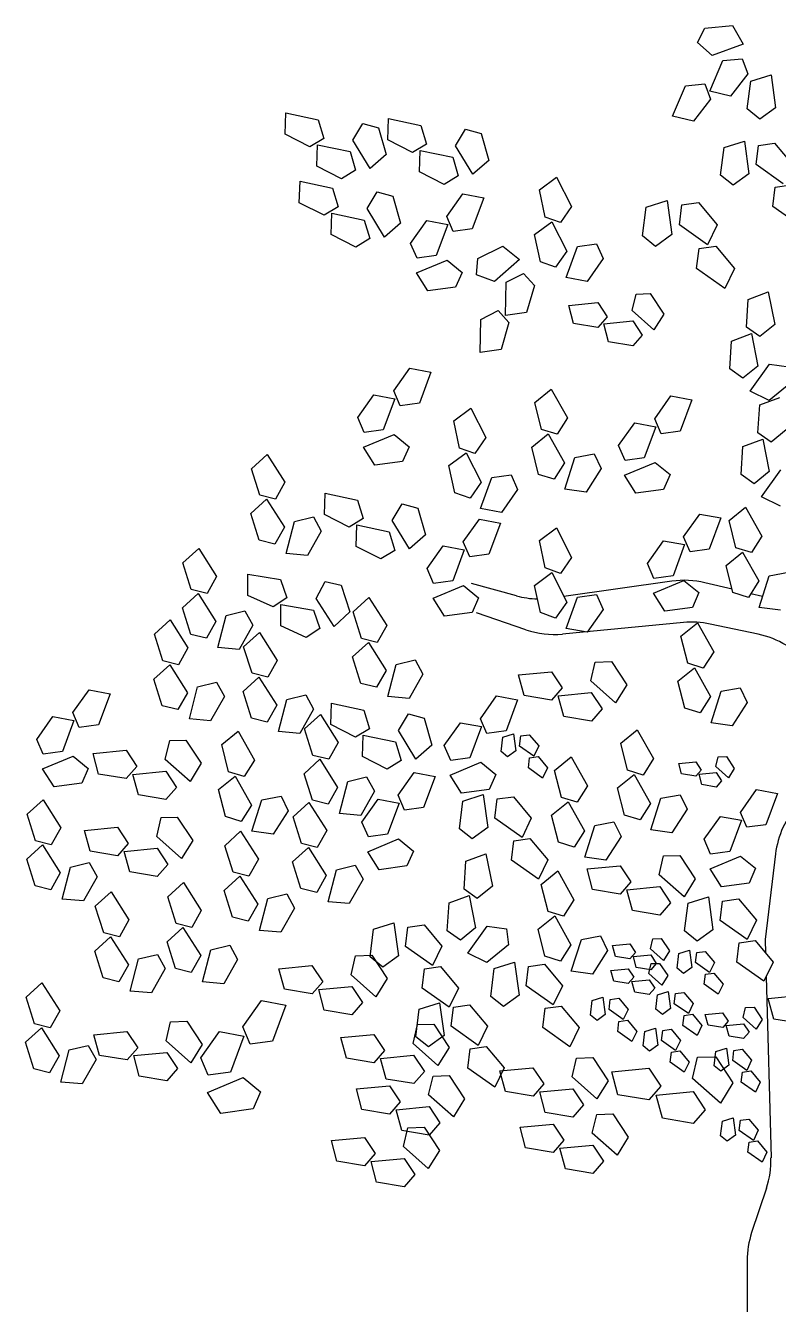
# Model space of a CAD drawing. Extents: x 131.23 to 135.31, y 388.61 to 393.37.
# Drawn here: x 131.229 to 132.965, y 390.283 to 393.229 of the extents above; entities that cross this region are included whole.
import ezdxf

# ---------------------------------------------------------------- set-up
doc = ezdxf.new("R2010")
doc.units = 0
doc.header["$LTSCALE"] = 0.01
doc.header["$MEASUREMENT"] = 0
doc.layers.get('0').update_dxf_attribs({"linetype": 'CONTINUOUS'})

msp = doc.modelspace()

# ---------------------------------------------------------------- linework, layer by layer
for p, q in [((132.7782, 393.1899), (132.7948, 393.2234)), ((132.7948, 393.2234), (132.8589, 393.2292)), ((132.8589, 393.2292), (132.8834, 393.1865)), ((132.8116, 393.1602), (132.7782, 393.1899)), ((132.8834, 393.1865), (132.8116, 393.1602)), ((132.8063, 393.0781), (132.8361, 393.1486)), ((132.8361, 393.1486), (132.8806, 393.1527)), ((132.8806, 393.1527), (132.8937, 393.1177)), ((132.8937, 393.1177), (132.8543, 393.0669)), ((132.7205, 393.0203), (132.7502, 393.0907)), ((132.7502, 393.0907), (132.7947, 393.0948)), ((132.7947, 393.0948), (132.8078, 393.0598)), ((132.8927, 393.037), (132.9008, 393.1008)), ((132.9008, 393.1008), (132.9477, 393.1157)), ((132.9477, 393.1157), (132.9581, 393.0399)), ((132.8078, 393.0598), (132.7684, 393.0091)), ((132.8543, 393.0669), (132.8063, 393.0781)), ((132.9219, 393.0137), (132.8927, 393.037)), ((132.9581, 393.0399), (132.9219, 393.0137)), ((131.827, 392.9789), (131.8289, 393.0281)), ((131.8289, 393.0281), (131.9037, 393.0122)), ((131.9037, 393.0122), (131.9162, 392.9693)), ((131.9836, 392.9651), (132.0064, 393.0035)), ((132.0064, 393.0035), (132.0424, 392.9936)), ((132.0637, 392.9657), (132.0656, 393.0149)), ((132.0656, 393.0149), (132.1404, 392.9991)), ((132.7684, 393.0091), (132.7205, 393.0203)), ((131.8843, 392.9498), (131.827, 392.9789)), ((132.0424, 392.9936), (132.0603, 392.9318)), ((132.1404, 392.9991), (132.1529, 392.9562)), ((132.2203, 392.952), (132.2431, 392.9904)), ((132.2431, 392.9904), (132.2792, 392.9804)), ((132.2792, 392.9804), (132.297, 392.9187)), ((131.9162, 392.9693), (131.8843, 392.9498)), ((131.9001, 392.9055), (131.902, 392.9547)), ((131.902, 392.9547), (131.9768, 392.9389)), ((132.023, 392.8996), (131.9836, 392.9651)), ((132.1211, 392.9366), (132.0637, 392.9657)), ((132.1529, 392.9562), (132.1211, 392.9366)), ((132.1368, 392.8924), (132.1387, 392.9416)), ((132.1387, 392.9416), (132.2135, 392.9258)), ((132.2598, 392.8865), (132.2203, 392.952)), ((132.8312, 392.8846), (132.8392, 392.9484)), ((132.8392, 392.9484), (132.8862, 392.9632)), ((132.8862, 392.9632), (132.8965, 392.8875)), ((132.9131, 392.9089), (132.9186, 392.9532)), ((132.9186, 392.9532), (132.9556, 392.9586)), ((132.9556, 392.9586), (132.9968, 392.9092)), ((131.9768, 392.9389), (131.9893, 392.896)), ((132.0603, 392.9318), (132.023, 392.8996)), ((132.2135, 392.9258), (132.226, 392.8828)), ((132.297, 392.9187), (132.2598, 392.8865)), ((131.9574, 392.8764), (131.9001, 392.9055)), ((131.9893, 392.896), (131.9574, 392.8764)), ((132.1942, 392.8633), (132.1368, 392.8924)), ((132.226, 392.8828), (132.1942, 392.8633)), ((132.8604, 392.8612), (132.8312, 392.8846)), ((132.8965, 392.8875), (132.8604, 392.8612)), ((132.9756, 392.8648), (132.9131, 392.9089)), ((131.8599, 392.8212), (131.8618, 392.8704)), ((131.8618, 392.8704), (131.9366, 392.8545)), ((131.9366, 392.8545), (131.9491, 392.8116)), ((132.4133, 392.8508), (132.4528, 392.8803)), ((132.4528, 392.8803), (132.4875, 392.8121)), ((132.9513, 392.8126), (132.9568, 392.857)), ((132.9568, 392.857), (132.9937, 392.8623)), ((132.0165, 392.8074), (132.0393, 392.8458)), ((132.0393, 392.8458), (132.0753, 392.8359)), ((132.0753, 392.8359), (132.0932, 392.7741)), ((132.1997, 392.7891), (132.2369, 392.8416)), ((132.2369, 392.8416), (132.2853, 392.8325)), ((132.2853, 392.8325), (132.2587, 392.7609)), ((132.4267, 392.7879), (132.4133, 392.8508)), ((132.6592, 392.811), (132.7081, 392.8264)), ((132.7081, 392.8264), (132.7189, 392.7475)), ((131.9172, 392.7921), (131.8599, 392.8212)), ((131.9491, 392.8116), (131.9172, 392.7921)), ((131.933, 392.7478), (131.9349, 392.797)), ((131.9349, 392.797), (132.0097, 392.7812)), ((132.0559, 392.7419), (132.0165, 392.8074)), ((132.4875, 392.8121), (132.4619, 392.7754)), ((132.6509, 392.7445), (132.6592, 392.811)), ((132.7362, 392.7698), (132.7419, 392.816)), ((132.7419, 392.816), (132.7804, 392.8216)), ((132.7804, 392.8216), (132.8232, 392.7701)), ((133.0137, 392.7685), (132.9513, 392.8126)), ((132.0097, 392.7812), (132.0222, 392.7383)), ((132.0932, 392.7741), (132.0559, 392.7419)), ((132.1165, 392.7275), (132.1537, 392.78)), ((132.1537, 392.78), (132.202, 392.7709)), ((132.202, 392.7709), (132.1755, 392.6993)), ((132.2144, 392.7548), (132.1997, 392.7891)), ((132.4022, 392.7479), (132.4417, 392.7773)), ((132.4619, 392.7754), (132.4267, 392.7879)), ((132.4417, 392.7773), (132.4763, 392.7092)), ((132.8012, 392.7239), (132.7362, 392.7698)), ((132.8232, 392.7701), (132.8012, 392.7239)), ((131.9903, 392.7187), (131.933, 392.7478)), ((132.0222, 392.7383), (131.9903, 392.7187)), ((132.2587, 392.7609), (132.2144, 392.7548)), ((132.4156, 392.685), (132.4022, 392.7479)), ((132.6812, 392.7202), (132.6509, 392.7445)), ((132.7189, 392.7475), (132.6812, 392.7202)), ((132.1312, 392.6931), (132.1165, 392.7275)), ((132.2713, 392.6922), (132.3288, 392.721)), ((132.3288, 392.721), (132.3673, 392.6903)), ((132.4763, 392.7092), (132.4508, 392.6725)), ((132.4749, 392.6485), (132.501, 392.7204)), ((132.501, 392.7204), (132.5452, 392.7267)), ((132.5452, 392.7267), (132.5601, 392.6925)), ((132.7759, 392.6696), (132.7816, 392.7158)), ((132.7816, 392.7158), (132.8201, 392.7213)), ((132.8201, 392.7213), (132.863, 392.6699)), ((132.1299, 392.6592), (132.2004, 392.6887)), ((132.1755, 392.6993), (132.1312, 392.6931)), ((132.2004, 392.6887), (132.2351, 392.6605)), ((132.2681, 392.655), (132.2713, 392.6922)), ((132.3673, 392.6903), (132.3101, 392.6395)), ((132.4508, 392.6725), (132.4156, 392.685)), ((132.5601, 392.6925), (132.5233, 392.6398)), ((132.1562, 392.6177), (132.1299, 392.6592)), ((132.2351, 392.6605), (132.22, 392.6263)), ((132.3101, 392.6395), (132.2681, 392.655)), ((132.3371, 392.6377), (132.377, 392.6578)), ((132.377, 392.6578), (132.402, 392.6301)), ((132.5233, 392.6398), (132.4749, 392.6485)), ((132.8409, 392.6236), (132.7759, 392.6696)), ((132.863, 392.6699), (132.8409, 392.6236)), ((132.22, 392.6263), (132.1562, 392.6177)), ((132.3352, 392.5612), (132.3371, 392.6377)), ((132.402, 392.6301), (132.3839, 392.5684)), ((132.4811, 392.5846), (132.548, 392.5909)), ((132.548, 392.5909), (132.5697, 392.5583)), ((132.6273, 392.5724), (132.6363, 392.6106)), ((132.6363, 392.6106), (132.6691, 392.6117)), ((132.6691, 392.6117), (132.7003, 392.5646)), ((132.8908, 392.5341), (132.8951, 392.5983)), ((132.8951, 392.5983), (132.9411, 392.6158)), ((132.9411, 392.6158), (132.9559, 392.5408)), ((132.2784, 392.5524), (132.3183, 392.5725)), ((132.3183, 392.5725), (132.3433, 392.5448)), ((132.3839, 392.5684), (132.3352, 392.5612)), ((132.4924, 392.5429), (132.4811, 392.5846)), ((132.5697, 392.5583), (132.5481, 392.5335)), ((132.6775, 392.5279), (132.6273, 392.5724)), ((132.7003, 392.5646), (132.6775, 392.5279)), ((132.2765, 392.476), (132.2784, 392.5524)), ((132.3433, 392.5448), (132.3252, 392.4831)), ((132.5481, 392.5335), (132.4924, 392.5429)), ((132.5616, 392.5423), (132.6285, 392.5486)), ((132.573, 392.5006), (132.5616, 392.5423)), ((132.6285, 392.5486), (132.6502, 392.516)), ((132.9213, 392.5125), (132.8908, 392.5341)), ((132.9559, 392.5408), (132.9213, 392.5125)), ((132.6286, 392.4912), (132.573, 392.5006)), ((132.6502, 392.516), (132.6286, 392.4912)), ((132.8521, 392.4381), (132.8563, 392.5023)), ((132.8563, 392.5023), (132.9023, 392.5198)), ((132.9023, 392.5198), (132.9171, 392.4448)), ((132.3252, 392.4831), (132.2765, 392.476)), ((132.0778, 392.3875), (132.1149, 392.44)), ((132.1149, 392.44), (132.1633, 392.4309)), ((132.9171, 392.4448), (132.8825, 392.4165)), ((132.8991, 392.3869), (132.9439, 392.4489)), ((132.9439, 392.4489), (132.9882, 392.4429)), ((132.1633, 392.4309), (132.1367, 392.3593)), ((132.8825, 392.4165), (132.8521, 392.4381)), ((132.0924, 392.3531), (132.0778, 392.3875)), ((132.4026, 392.3609), (132.4408, 392.3919)), ((132.4408, 392.3919), (132.4782, 392.3252)), ((132.9433, 392.3652), (132.8991, 392.3869)), ((132.9931, 392.4059), (132.9433, 392.3652)), ((131.9945, 392.3259), (132.0317, 392.3784)), ((132.0317, 392.3784), (132.0801, 392.3693)), ((132.0801, 392.3693), (132.0535, 392.2976)), ((132.1367, 392.3593), (132.0924, 392.3531)), ((132.4184, 392.2986), (132.4026, 392.3609)), ((132.6794, 392.3233), (132.7165, 392.3758)), ((132.7165, 392.3758), (132.7649, 392.3667)), ((132.7649, 392.3667), (132.7383, 392.295)), ((132.9171, 392.291), (132.9214, 392.3552)), ((132.9214, 392.3552), (132.9674, 392.3727)), ((132.0092, 392.2915), (131.9945, 392.3259)), ((132.2161, 392.3186), (132.2555, 392.348)), ((132.2555, 392.348), (132.2902, 392.2799)), ((132.4782, 392.3252), (132.4541, 392.2875)), ((132.6941, 392.2889), (132.6794, 392.3233)), ((132.0535, 392.2976), (132.0092, 392.2915)), ((132.2295, 392.2557), (132.2161, 392.3186)), ((132.4541, 392.2875), (132.4184, 392.2986)), ((132.5961, 392.2617), (132.6333, 392.3141)), ((132.6333, 392.3141), (132.6817, 392.3051)), ((132.6817, 392.3051), (132.6551, 392.2334)), ((132.7383, 392.295), (132.6941, 392.2889)), ((132.9822, 392.2977), (132.9476, 392.2694)), ((132.0079, 392.2576), (132.0784, 392.2871)), ((132.0784, 392.2871), (132.1131, 392.2589)), ((132.2902, 392.2799), (132.2647, 392.2432)), ((132.3956, 392.2576), (132.4338, 392.2886)), ((132.4338, 392.2886), (132.4712, 392.2219)), ((132.8826, 392.2591), (132.9286, 392.2767)), ((132.9476, 392.2694), (132.9171, 392.291)), ((132.9286, 392.2767), (132.9434, 392.2017)), ((131.7493, 392.2083), (131.7858, 392.2414)), ((131.7858, 392.2414), (131.8268, 392.1769)), ((132.0343, 392.2161), (132.0079, 392.2576)), ((132.1131, 392.2589), (132.098, 392.2247)), ((132.2049, 392.2156), (132.2444, 392.245)), ((132.2647, 392.2432), (132.2295, 392.2557)), ((132.2444, 392.245), (132.2791, 392.1769)), ((132.4114, 392.1953), (132.3956, 392.2576)), ((132.4721, 392.1613), (132.4954, 392.2341)), ((132.4954, 392.2341), (132.5393, 392.2422)), ((132.5393, 392.2422), (132.5556, 392.2086)), ((132.6108, 392.2273), (132.5961, 392.2617)), ((132.6551, 392.2334), (132.6108, 392.2273)), ((132.8784, 392.195), (132.8826, 392.2591)), ((131.7687, 392.147), (131.7493, 392.2083)), ((132.098, 392.2247), (132.0343, 392.2161)), ((132.2183, 392.1527), (132.2049, 392.2156)), ((132.4712, 392.2219), (132.4471, 392.1842)), ((132.5556, 392.2086), (132.5209, 392.1544)), ((132.6095, 392.1934), (132.68, 392.2229)), ((132.68, 392.2229), (132.7147, 392.1947)), ((132.9254, 392.1438), (132.9702, 392.2057)), ((131.8268, 392.1769), (131.8049, 392.1379)), ((132.2791, 392.1769), (132.2535, 392.1402)), ((132.2776, 392.1163), (132.3037, 392.1881)), ((132.3037, 392.1881), (132.348, 392.1945)), ((132.348, 392.1945), (132.3629, 392.1602)), ((132.4471, 392.1842), (132.4114, 392.1953)), ((132.6359, 392.1519), (132.6095, 392.1934)), ((132.7147, 392.1947), (132.6996, 392.1605)), ((132.9088, 392.1733), (132.8784, 392.195)), ((132.9434, 392.2017), (132.9088, 392.1733)), ((131.8049, 392.1379), (131.7687, 392.147)), ((131.9176, 392.1027), (131.9195, 392.1519)), ((131.9195, 392.1519), (131.9943, 392.1361)), ((132.2535, 392.1402), (132.2183, 392.1527)), ((132.3629, 392.1602), (132.326, 392.1075)), ((132.5209, 392.1544), (132.4721, 392.1613)), ((132.6996, 392.1605), (132.6359, 392.1519)), ((131.7481, 392.1048), (131.7845, 392.1378)), ((131.7845, 392.1378), (131.8255, 392.0733)), ((131.9943, 392.1361), (132.0068, 392.0932)), ((132.0742, 392.0889), (132.097, 392.1274)), ((132.097, 392.1274), (132.133, 392.1174)), ((132.133, 392.1174), (132.1509, 392.0556)), ((132.326, 392.1075), (132.2776, 392.1163)), ((132.8507, 392.0886), (132.8889, 392.1196)), ((132.8889, 392.1196), (132.9263, 392.0529)), ((132.9696, 392.1221), (132.9254, 392.1438)), ((131.7674, 392.0435), (131.7481, 392.1048)), ((131.8298, 392.0128), (131.849, 392.0868)), ((131.849, 392.0868), (131.8925, 392.0974)), ((131.8925, 392.0974), (131.9105, 392.0647)), ((131.9749, 392.0736), (131.9176, 392.1027)), ((132.0068, 392.0932), (131.9749, 392.0736)), ((132.1136, 392.0235), (132.0742, 392.0889)), ((132.238, 392.0397), (132.2752, 392.0922)), ((132.2752, 392.0922), (132.3235, 392.0832)), ((132.746, 392.0515), (132.7832, 392.1039)), ((132.7832, 392.1039), (132.8315, 392.0949)), ((132.8315, 392.0949), (132.805, 392.0232)), ((132.8666, 392.0263), (132.8507, 392.0886)), ((131.8255, 392.0733), (131.8036, 392.0344)), ((131.9105, 392.0647), (131.8789, 392.0087)), ((131.9907, 392.0294), (131.9926, 392.0786)), ((131.9926, 392.0786), (132.0674, 392.0627)), ((132.0674, 392.0627), (132.0799, 392.0198)), ((132.3235, 392.0832), (132.2969, 392.0115)), ((132.4133, 392.0426), (132.4528, 392.072)), ((132.4528, 392.072), (132.4875, 392.0039)), ((131.8036, 392.0344), (131.7674, 392.0435)), ((132.048, 392.0003), (131.9907, 392.0294)), ((132.1509, 392.0556), (132.1136, 392.0235)), ((132.1548, 391.9781), (132.1919, 392.0306)), ((132.1919, 392.0306), (132.2403, 392.0215)), ((132.2527, 392.0054), (132.238, 392.0397)), ((132.4267, 391.9797), (132.4133, 392.0426)), ((132.6628, 391.9899), (132.6999, 392.0423)), ((132.6999, 392.0423), (132.7483, 392.0333)), ((132.7483, 392.0333), (132.7217, 391.9616)), ((132.7607, 392.0171), (132.746, 392.0515)), ((132.9263, 392.0529), (132.9023, 392.0152)), ((131.5915, 391.9915), (131.628, 392.0245)), ((131.628, 392.0245), (131.669, 391.96)), ((131.8789, 392.0087), (131.8298, 392.0128)), ((132.0799, 392.0198), (132.048, 392.0003)), ((132.2403, 392.0215), (132.2137, 391.9499)), ((132.2969, 392.0115), (132.2527, 392.0054)), ((132.4875, 392.0039), (132.4619, 391.9672)), ((132.805, 392.0232), (132.7607, 392.0171)), ((132.8437, 391.9853), (132.8819, 392.0162)), ((132.9023, 392.0152), (132.8666, 392.0263)), ((132.8819, 392.0162), (132.9193, 391.9496)), ((131.6108, 391.9302), (131.5915, 391.9915)), ((132.1694, 391.9438), (132.1548, 391.9781)), ((132.4022, 391.9396), (132.4417, 391.969)), ((132.4619, 391.9672), (132.4267, 391.9797)), ((132.4417, 391.969), (132.4763, 391.9009)), ((132.6774, 391.9555), (132.6628, 391.9899)), ((132.8596, 391.923), (132.8437, 391.9853)), ((132.9435, 391.9617), (132.9875, 391.9699)), ((131.669, 391.96), (131.6471, 391.9211)), ((131.7415, 391.9657), (131.8168, 391.9529)), ((131.7415, 391.9165), (131.7415, 391.9657)), ((131.8168, 391.9529), (131.831, 391.9105)), ((131.8985, 391.9089), (131.9198, 391.9482)), ((131.9198, 391.9482), (131.9562, 391.9397)), ((131.9562, 391.9397), (131.9765, 391.8786)), ((132.1681, 391.9099), (132.2387, 391.9393)), ((132.2137, 391.9499), (132.1694, 391.9438)), ((132.2387, 391.9393), (132.2733, 391.9111)), ((132.3605, 391.9155), (132.2572, 391.944)), ((132.4156, 391.8767), (132.4022, 391.9396)), ((132.7189, 391.9492), (132.4697, 391.914)), ((132.6761, 391.9216), (132.7467, 391.9511)), ((132.7217, 391.9616), (132.6774, 391.9555)), ((132.7467, 391.9511), (132.7813, 391.9229)), ((132.8577, 391.9305), (132.7951, 391.9456)), ((132.9193, 391.9496), (132.8953, 391.9119)), ((132.9203, 391.8889), (132.9435, 391.9617)), ((131.5902, 391.888), (131.6267, 391.921)), ((131.6471, 391.9211), (131.6108, 391.9302)), ((131.6267, 391.921), (131.6677, 391.8565)), ((131.7999, 391.8897), (131.7415, 391.9165)), ((131.831, 391.9105), (131.7999, 391.8897)), ((131.9838, 391.8787), (132.0203, 391.9117)), ((132.0203, 391.9117), (132.0613, 391.8472)), ((132.1945, 391.8683), (132.1681, 391.9099)), ((132.2733, 391.9111), (132.2582, 391.8769)), ((132.4749, 391.8403), (132.501, 391.9121)), ((132.501, 391.9121), (132.5452, 391.9185)), ((132.5452, 391.9185), (132.5601, 391.8842)), ((132.7025, 391.88), (132.6761, 391.9216)), ((132.7813, 391.9229), (132.7662, 391.8887)), ((132.8953, 391.9119), (132.8596, 391.923)), ((132.9281, 391.9136), (132.9006, 391.9202)), ((131.6096, 391.8266), (131.5902, 391.888)), ((131.6912, 391.87), (131.7346, 391.8805)), ((131.7346, 391.8805), (131.7527, 391.8478)), ((131.8174, 391.8461), (131.8174, 391.8953)), ((131.8174, 391.8953), (131.8927, 391.8824)), ((131.8927, 391.8824), (131.9069, 391.8401)), ((131.9405, 391.845), (131.8985, 391.9089)), ((132.4763, 391.9009), (132.4508, 391.8642)), ((132.5601, 391.8842), (132.5233, 391.8315)), ((132.7662, 391.8887), (132.7025, 391.88)), ((132.969, 391.8821), (132.9203, 391.8889)), ((131.5258, 391.8272), (131.5622, 391.8603)), ((131.5622, 391.8603), (131.6032, 391.7957)), ((131.6677, 391.8565), (131.6458, 391.8175)), ((131.672, 391.796), (131.6912, 391.87)), ((131.9765, 391.8786), (131.9405, 391.845)), ((132.0031, 391.8173), (131.9838, 391.8787)), ((132.2582, 391.8769), (132.1945, 391.8683)), ((132.3822, 391.8373), (132.2686, 391.8759)), ((132.4508, 391.8642), (132.4156, 391.8767)), ((132.7459, 391.8539), (132.4669, 391.8274)), ((132.7396, 391.8223), (132.7779, 391.8532)), ((132.7779, 391.8532), (132.8152, 391.7865)), ((132.9179, 391.8271), (132.8071, 391.8505)), ((131.5451, 391.7659), (131.5258, 391.8272)), ((131.6458, 391.8175), (131.6096, 391.8266)), ((131.7527, 391.8478), (131.7211, 391.7919)), ((131.7315, 391.7983), (131.768, 391.8313)), ((131.768, 391.8313), (131.809, 391.7668)), ((131.8759, 391.8193), (131.8174, 391.8461)), ((131.9069, 391.8401), (131.8759, 391.8193)), ((132.0613, 391.8472), (132.0394, 391.8082)), ((132.5233, 391.8315), (132.4749, 391.8403)), ((132.7555, 391.76), (132.7396, 391.8223)), ((131.6032, 391.7957), (131.5813, 391.7568)), ((131.7211, 391.7919), (131.672, 391.796)), ((131.7508, 391.7369), (131.7315, 391.7983)), ((131.9825, 391.7751), (132.019, 391.8082)), ((132.0394, 391.8082), (132.0031, 391.8173)), ((132.019, 391.8082), (132.06, 391.7437)), ((131.5813, 391.7568), (131.5451, 391.7659)), ((131.809, 391.7668), (131.787, 391.7278)), ((132.0018, 391.7138), (131.9825, 391.7751)), ((132.0835, 391.7571), (132.1269, 391.7677)), ((132.1269, 391.7677), (132.145, 391.735)), ((132.5318, 391.7194), (132.5421, 391.7629)), ((132.5421, 391.7629), (132.5794, 391.7641)), ((132.5794, 391.7641), (132.6149, 391.7105)), ((132.8152, 391.7865), (132.7912, 391.7489)), ((131.5245, 391.7237), (131.561, 391.7567)), ((131.561, 391.7567), (131.602, 391.6922)), ((131.787, 391.7278), (131.7508, 391.7369)), ((132.06, 391.7437), (132.0381, 391.7047)), ((132.0643, 391.6832), (132.0835, 391.7571)), ((132.145, 391.735), (132.1133, 391.679)), ((132.3653, 391.7333), (132.4414, 391.7405)), ((132.3782, 391.6858), (132.3653, 391.7333)), ((132.4414, 391.7405), (132.4662, 391.7033)), ((132.7326, 391.7189), (132.7709, 391.7499)), ((132.7912, 391.7489), (132.7555, 391.76)), ((132.7709, 391.7499), (132.8082, 391.6832)), ((131.5438, 391.6623), (131.5245, 391.7237)), ((131.6063, 391.6317), (131.6254, 391.7057)), ((131.6254, 391.7057), (131.6689, 391.7162)), ((131.6689, 391.7162), (131.687, 391.6835)), ((131.7302, 391.6947), (131.7667, 391.7278)), ((131.7667, 391.7278), (131.8077, 391.6633)), ((132.0381, 391.7047), (132.0018, 391.7138)), ((132.4662, 391.7033), (132.4416, 391.6751)), ((132.589, 391.6687), (132.5318, 391.7194)), ((132.6149, 391.7105), (132.589, 391.6687)), ((132.7485, 391.6566), (132.7326, 391.7189)), ((132.8324, 391.6954), (132.8764, 391.7035)), ((132.8764, 391.7035), (132.8926, 391.6699)), ((131.3379, 391.6465), (131.3751, 391.6989)), ((131.3751, 391.6989), (131.4235, 391.6899)), ((131.4235, 391.6899), (131.3969, 391.6182)), ((131.602, 391.6922), (131.58, 391.6532)), ((131.687, 391.6835), (131.6553, 391.6276)), ((131.7495, 391.6334), (131.7302, 391.6947)), ((131.812, 391.6028), (131.8312, 391.6767)), ((131.8312, 391.6767), (131.8746, 391.6873)), ((131.8746, 391.6873), (131.8927, 391.6546)), ((132.1133, 391.679), (132.0643, 391.6832)), ((132.2774, 391.6323), (132.3146, 391.6848)), ((132.3146, 391.6848), (132.363, 391.6757)), ((132.363, 391.6757), (132.3364, 391.6041)), ((132.4416, 391.6751), (132.3782, 391.6858)), ((132.457, 391.6851), (132.5331, 391.6924)), ((132.4699, 391.6376), (132.457, 391.6851)), ((132.5331, 391.6924), (132.5579, 391.6551)), ((132.8082, 391.6832), (132.7842, 391.6455)), ((132.8092, 391.6226), (132.8324, 391.6954)), ((131.3526, 391.6121), (131.3379, 391.6465)), ((131.58, 391.6532), (131.5438, 391.6623)), ((131.8077, 391.6633), (131.7858, 391.6243)), ((131.8927, 391.6546), (131.861, 391.5986)), ((131.9322, 391.6187), (131.9341, 391.6678)), ((131.9341, 391.6678), (132.0089, 391.652)), ((132.0089, 391.652), (132.0214, 391.6091)), ((132.5579, 391.6551), (132.5333, 391.627)), ((132.7842, 391.6455), (132.7485, 391.6566)), ((132.8926, 391.6699), (132.8579, 391.6158)), ((131.2547, 391.5848), (131.2918, 391.6373)), ((131.2918, 391.6373), (131.3402, 391.6283)), ((131.3402, 391.6283), (131.3136, 391.5566)), ((131.3969, 391.6182), (131.3526, 391.6121)), ((131.6553, 391.6276), (131.6063, 391.6317)), ((131.7858, 391.6243), (131.7495, 391.6334)), ((131.872, 391.6093), (131.9085, 391.6423)), ((131.9085, 391.6423), (131.9495, 391.5778)), ((131.9896, 391.5896), (131.9322, 391.6187)), ((132.0888, 391.6049), (132.1116, 391.6433)), ((132.1116, 391.6433), (132.1477, 391.6333)), ((132.1477, 391.6333), (132.1655, 391.5716)), ((132.1942, 391.5707), (132.2314, 391.6232)), ((132.2314, 391.6232), (132.2798, 391.6141)), ((132.2921, 391.598), (132.2774, 391.6323)), ((132.5333, 391.627), (132.4699, 391.6376)), ((132.8579, 391.6158), (132.8092, 391.6226)), ((131.6809, 391.5726), (131.7192, 391.6035)), ((131.7192, 391.6035), (131.7565, 391.5368)), ((131.861, 391.5986), (131.812, 391.6028)), ((131.8913, 391.5479), (131.872, 391.6093)), ((132.0214, 391.6091), (131.9896, 391.5896)), ((132.0053, 391.5453), (132.0072, 391.5945)), ((132.0072, 391.5945), (132.082, 391.5787)), ((132.1282, 391.5394), (132.0888, 391.6049)), ((132.2798, 391.6141), (132.2532, 391.5425)), ((132.3364, 391.6041), (132.2921, 391.598)), ((132.3249, 391.5566), (132.3291, 391.5901)), ((132.3291, 391.5901), (132.3537, 391.5978)), ((132.3537, 391.5978), (132.3591, 391.5581)), ((132.3679, 391.5693), (132.3707, 391.5926)), ((132.3707, 391.5926), (132.3901, 391.5954)), ((132.3901, 391.5954), (132.4118, 391.5695)), ((132.6008, 391.576), (132.6391, 391.607)), ((132.6391, 391.607), (132.6764, 391.5403)), ((131.2694, 391.5505), (131.2547, 391.5848)), ((131.3136, 391.5566), (131.2694, 391.5505)), ((131.3843, 391.5523), (131.4604, 391.5595)), ((131.4604, 391.5595), (131.4851, 391.5223)), ((131.5507, 391.5384), (131.561, 391.5819)), ((131.561, 391.5819), (131.5984, 391.5832)), ((131.5984, 391.5832), (131.6338, 391.5296)), ((131.6968, 391.5103), (131.6809, 391.5726)), ((131.9495, 391.5778), (131.9276, 391.5388)), ((132.082, 391.5787), (132.0945, 391.5358)), ((132.1655, 391.5716), (132.1282, 391.5394)), ((132.2089, 391.5364), (132.1942, 391.5707)), ((132.3402, 391.5443), (132.3249, 391.5566)), ((132.3591, 391.5581), (132.3402, 391.5443)), ((132.4006, 391.5462), (132.3679, 391.5693)), ((132.4118, 391.5695), (132.4006, 391.5462)), ((132.6167, 391.5137), (132.6008, 391.576)), ((131.268, 391.5166), (131.3386, 391.546)), ((131.3386, 391.546), (131.3733, 391.5178)), ((131.3971, 391.5048), (131.3843, 391.5523)), ((131.6079, 391.4877), (131.5507, 391.5384)), ((131.6338, 391.5296), (131.6079, 391.4877)), ((131.7565, 391.5368), (131.7325, 391.4992)), ((131.8707, 391.5057), (131.9072, 391.5388)), ((131.9276, 391.5388), (131.8913, 391.5479)), ((131.9072, 391.5388), (131.9482, 391.4742)), ((132.0627, 391.5162), (132.0053, 391.5453)), ((132.0945, 391.5358), (132.0627, 391.5162)), ((132.2076, 391.5025), (132.2781, 391.5319)), ((132.2532, 391.5425), (132.2089, 391.5364)), ((132.2781, 391.5319), (132.3128, 391.5037)), ((132.3879, 391.5188), (132.3908, 391.5421)), ((132.3908, 391.5421), (132.4102, 391.5449)), ((132.4102, 391.5449), (132.4318, 391.5189)), ((132.4486, 391.5133), (132.4868, 391.5442)), ((132.4868, 391.5442), (132.5242, 391.4776)), ((132.6764, 391.5403), (132.6524, 391.5026)), ((132.7346, 391.5294), (132.7737, 391.5331)), ((132.7412, 391.5051), (132.7346, 391.5294)), ((132.7737, 391.5331), (132.7863, 391.514)), ((132.82, 391.5223), (132.8253, 391.5446)), ((132.8253, 391.5446), (132.8444, 391.5453)), ((132.8444, 391.5453), (132.8626, 391.5178)), ((131.2944, 391.475), (131.268, 391.5166)), ((131.3733, 391.5178), (131.3581, 391.4837)), ((131.4605, 391.4942), (131.3971, 391.5048)), ((131.4851, 391.5223), (131.4605, 391.4942)), ((131.4759, 391.5041), (131.552, 391.5114)), ((131.4888, 391.4566), (131.4759, 391.5041)), ((131.552, 391.5114), (131.5768, 391.4742)), ((131.6739, 391.4692), (131.7122, 391.5002)), ((131.7325, 391.4992), (131.6968, 391.5103)), ((131.7122, 391.5002), (131.7495, 391.4335)), ((131.8901, 391.4444), (131.8707, 391.5057)), ((131.9717, 391.4877), (132.0151, 391.4983)), ((132.0151, 391.4983), (132.0332, 391.4656)), ((132.0876, 391.4559), (132.1247, 391.5084)), ((132.1247, 391.5084), (132.1731, 391.4993)), ((132.1731, 391.4993), (132.1465, 391.4276)), ((132.234, 391.4609), (132.2076, 391.5025)), ((132.3128, 391.5037), (132.2977, 391.4695)), ((132.4207, 391.4956), (132.3879, 391.5188)), ((132.4318, 391.5189), (132.4207, 391.4956)), ((132.4645, 391.451), (132.4486, 391.5133)), ((132.5938, 391.4727), (132.6321, 391.5037)), ((132.6524, 391.5026), (132.6167, 391.5137)), ((132.6321, 391.5037), (132.6694, 391.437)), ((132.7737, 391.4996), (132.7412, 391.5051)), ((132.7863, 391.514), (132.7737, 391.4996)), ((132.7816, 391.5047), (132.8207, 391.5084)), ((132.7882, 391.4804), (132.7816, 391.5047)), ((132.8493, 391.4963), (132.82, 391.5223)), ((132.8207, 391.5084), (132.8334, 391.4893)), ((132.8626, 391.5178), (132.8493, 391.4963)), ((131.3581, 391.4837), (131.2944, 391.475)), ((131.5768, 391.4742), (131.5522, 391.446)), ((131.6898, 391.4069), (131.6739, 391.4692)), ((131.9482, 391.4742), (131.9263, 391.4353)), ((131.9525, 391.4137), (131.9717, 391.4877)), ((132.2977, 391.4695), (132.234, 391.4609)), ((132.5242, 391.4776), (132.5002, 391.4399)), ((132.6097, 391.4104), (132.5938, 391.4727)), ((132.8208, 391.4749), (132.7882, 391.4804)), ((132.8334, 391.4893), (132.8208, 391.4749)), ((132.8767, 391.4165), (132.9138, 391.4689)), ((132.9138, 391.4689), (132.9622, 391.4599)), ((131.2326, 391.4121), (131.269, 391.4452)), ((131.269, 391.4452), (131.31, 391.3807)), ((131.5522, 391.446), (131.4888, 391.4566)), ((131.7505, 391.3729), (131.7737, 391.4457)), ((131.7737, 391.4457), (131.8177, 391.4538)), ((131.8177, 391.4538), (131.8339, 391.4202)), ((131.8456, 391.406), (131.8821, 391.439)), ((131.8821, 391.439), (131.9231, 391.3745)), ((131.9263, 391.4353), (131.8901, 391.4444)), ((132.0332, 391.4656), (132.0016, 391.4096)), ((132.0043, 391.3943), (132.0415, 391.4468)), ((132.0415, 391.4468), (132.0899, 391.4377)), ((132.0899, 391.4377), (132.0633, 391.366)), ((132.1022, 391.4215), (132.0876, 391.4559)), ((132.229, 391.3787), (132.2371, 391.4425)), ((132.2371, 391.4425), (132.284, 391.4574)), ((132.284, 391.4574), (132.2944, 391.3816)), ((132.3109, 391.403), (132.3164, 391.4474)), ((132.3164, 391.4474), (132.3534, 391.4527)), ((132.3534, 391.4527), (132.3946, 391.4033)), ((132.4416, 391.4099), (132.4798, 391.4409)), ((132.5002, 391.4399), (132.4645, 391.451)), ((132.4798, 391.4409), (132.5172, 391.3742)), ((132.6704, 391.3764), (132.6936, 391.4492)), ((132.6936, 391.4492), (132.7376, 391.4573)), ((132.7376, 391.4573), (132.7538, 391.4237)), ((132.9622, 391.4599), (132.9356, 391.3882)), ((131.2519, 391.3508), (131.2326, 391.4121)), ((131.7495, 391.4335), (131.7255, 391.3958)), ((131.8339, 391.4202), (131.7992, 391.3661)), ((132.0016, 391.4096), (131.9525, 391.4137)), ((132.1465, 391.4276), (132.1022, 391.4215)), ((132.4575, 391.3476), (132.4416, 391.4099)), ((132.6454, 391.3993), (132.6097, 391.4104)), ((132.6694, 391.437), (132.6454, 391.3993)), ((132.7538, 391.4237), (132.7191, 391.3695)), ((132.8913, 391.3821), (132.8767, 391.4165)), ((131.31, 391.3807), (131.2881, 391.3417)), ((131.3645, 391.3749), (131.4406, 391.3821)), ((131.4406, 391.3821), (131.4654, 391.3449)), ((131.531, 391.361), (131.5413, 391.4045)), ((131.5413, 391.4045), (131.5786, 391.4058)), ((131.5786, 391.4058), (131.6141, 391.3521)), ((131.7255, 391.3958), (131.6898, 391.4069)), ((131.8649, 391.3446), (131.8456, 391.406)), ((132.019, 391.3599), (132.0043, 391.3943)), ((132.2582, 391.3554), (132.229, 391.3787)), ((132.2944, 391.3816), (132.2582, 391.3554)), ((132.3734, 391.3589), (132.3109, 391.403)), ((132.3946, 391.4033), (132.3734, 391.3589)), ((132.5181, 391.3136), (132.5414, 391.3864)), ((132.5414, 391.3864), (132.5854, 391.3946)), ((132.5854, 391.3946), (132.6016, 391.3609)), ((132.7934, 391.3549), (132.8306, 391.4073)), ((132.8306, 391.4073), (132.879, 391.3983)), ((132.879, 391.3983), (132.8524, 391.3266)), ((132.9356, 391.3882), (132.8913, 391.3821)), ((131.2881, 391.3417), (131.2519, 391.3508)), ((131.3774, 391.3274), (131.3645, 391.3749)), ((131.5882, 391.3103), (131.531, 391.361)), ((131.6141, 391.3521), (131.5882, 391.3103)), ((131.6879, 391.3398), (131.7244, 391.3729)), ((131.7244, 391.3729), (131.7654, 391.3084)), ((131.7992, 391.3661), (131.7505, 391.3729)), ((131.9231, 391.3745), (131.9012, 391.3355)), ((132.0177, 391.326), (132.0882, 391.3555)), ((132.0633, 391.366), (132.019, 391.3599)), ((132.0882, 391.3555), (132.1229, 391.3273)), ((132.3491, 391.3067), (132.3546, 391.3511)), ((132.3546, 391.3511), (132.3916, 391.3565)), ((132.3916, 391.3565), (132.4327, 391.3071)), ((132.5172, 391.3742), (132.4932, 391.3366)), ((132.6016, 391.3609), (132.5669, 391.3068)), ((132.7191, 391.3695), (132.6704, 391.3764)), ((132.8081, 391.3205), (132.7934, 391.3549)), ((131.2313, 391.3086), (131.2678, 391.3416)), ((131.2678, 391.3416), (131.3088, 391.2771)), ((131.4408, 391.3167), (131.3774, 391.3274)), ((131.4654, 391.3449), (131.4408, 391.3167)), ((131.4562, 391.3267), (131.5323, 391.334)), ((131.4691, 391.2792), (131.4562, 391.3267)), ((131.5323, 391.334), (131.5571, 391.2967)), ((131.7072, 391.2785), (131.6879, 391.3398)), ((131.8443, 391.3024), (131.8808, 391.3355)), ((131.9012, 391.3355), (131.8649, 391.3446)), ((131.8808, 391.3355), (131.9218, 391.271)), ((132.0441, 391.2845), (132.0177, 391.326)), ((132.1229, 391.3273), (132.1078, 391.2931)), ((132.2441, 391.3038), (132.2901, 391.3213)), ((132.2901, 391.3213), (132.3049, 391.2463)), ((132.4932, 391.3366), (132.4575, 391.3476)), ((132.8524, 391.3266), (132.8081, 391.3205)), ((132.9577, 391.3208), (132.934, 391.1233)), ((131.2506, 391.2473), (131.2313, 391.3086)), ((131.313, 391.2166), (131.3322, 391.2906)), ((131.3322, 391.2906), (131.3757, 391.3012)), ((131.3757, 391.3012), (131.3938, 391.2684)), ((131.5571, 391.2967), (131.5325, 391.2686)), ((131.7654, 391.3084), (131.7435, 391.2694)), ((131.8636, 391.2411), (131.8443, 391.3024)), ((131.9453, 391.2844), (131.9887, 391.295)), ((131.9887, 391.295), (132.0068, 391.2623)), ((132.1078, 391.2931), (132.0441, 391.2845)), ((132.2398, 391.2396), (132.2441, 391.3038)), ((132.4115, 391.2626), (132.3491, 391.3067)), ((132.4327, 391.3071), (132.4115, 391.2626)), ((132.5669, 391.3068), (132.5181, 391.3136)), ((132.5232, 391.2864), (132.5993, 391.2937)), ((132.5993, 391.2937), (132.624, 391.2564)), ((132.6896, 391.2726), (132.6999, 391.3161)), ((132.6999, 391.3161), (132.7372, 391.3173)), ((132.7372, 391.3173), (132.7727, 391.2637)), ((132.8068, 391.2866), (132.8773, 391.316)), ((132.8773, 391.316), (132.912, 391.2878)), ((131.3088, 391.2771), (131.2868, 391.2381)), ((131.3938, 391.2684), (131.3621, 391.2125)), ((131.5325, 391.2686), (131.4691, 391.2792)), ((131.6866, 391.2363), (131.7231, 391.2693)), ((131.7435, 391.2694), (131.7072, 391.2785)), ((131.7231, 391.2693), (131.7641, 391.2048)), ((131.9218, 391.271), (131.8999, 391.232)), ((131.9261, 391.2105), (131.9453, 391.2844)), ((132.0068, 391.2623), (131.9751, 391.2063)), ((132.4174, 391.2506), (132.4557, 391.2815)), ((132.4557, 391.2815), (132.493, 391.2149)), ((132.536, 391.2389), (132.5232, 391.2864)), ((132.7468, 391.2219), (132.6896, 391.2726)), ((132.7727, 391.2637), (132.7468, 391.2219)), ((132.8332, 391.245), (132.8068, 391.2866)), ((132.912, 391.2878), (132.8969, 391.2537)), ((131.2868, 391.2381), (131.2506, 391.2473)), ((131.3895, 391.2003), (131.426, 391.2333)), ((131.426, 391.2333), (131.467, 391.1688)), ((131.5564, 391.2216), (131.5929, 391.2546)), ((131.5929, 391.2546), (131.6339, 391.1901)), ((131.7059, 391.175), (131.6866, 391.2363)), ((131.8999, 391.232), (131.8636, 391.2411)), ((132.2703, 391.218), (132.2398, 391.2396)), ((132.3049, 391.2463), (132.2703, 391.218)), ((132.4333, 391.1883), (132.4174, 391.2506)), ((132.5994, 391.2283), (132.536, 391.2389)), ((132.624, 391.2564), (132.5994, 391.2283)), ((132.6148, 391.2383), (132.6909, 391.2455)), ((132.6277, 391.1908), (132.6148, 391.2383)), ((132.6909, 391.2455), (132.7157, 391.2083)), ((132.8969, 391.2537), (132.8332, 391.245)), ((131.3621, 391.2125), (131.313, 391.2166)), ((131.5757, 391.1602), (131.5564, 391.2216)), ((131.7641, 391.2048), (131.7422, 391.1659)), ((131.7684, 391.1443), (131.7876, 391.2183)), ((131.7876, 391.2183), (131.831, 391.2289)), ((131.831, 391.2289), (131.8491, 391.1962)), ((131.9751, 391.2063), (131.9261, 391.2105)), ((132.2011, 391.1436), (132.2053, 391.2078)), ((132.2053, 391.2078), (132.2513, 391.2253)), ((132.2513, 391.2253), (132.2661, 391.1503)), ((132.493, 391.2149), (132.469, 391.1772)), ((132.7157, 391.2083), (132.6911, 391.1801)), ((132.7483, 391.1435), (132.7564, 391.2072)), ((132.7564, 391.2072), (132.8033, 391.2221)), ((132.8033, 391.2221), (132.8136, 391.1463)), ((132.8302, 391.1677), (132.8357, 391.2121)), ((132.8357, 391.2121), (132.8727, 391.2174)), ((132.8727, 391.2174), (132.9139, 391.168)), ((131.4089, 391.139), (131.3895, 391.2003)), ((131.6339, 391.1901), (131.6119, 391.1511)), ((131.7422, 391.1659), (131.7059, 391.175)), ((131.8491, 391.1962), (131.8174, 391.1402)), ((132.4104, 391.1472), (132.4487, 391.1782)), ((132.469, 391.1772), (132.4333, 391.1883)), ((132.4487, 391.1782), (132.486, 391.1115)), ((132.6911, 391.1801), (132.6277, 391.1908)), ((131.467, 391.1688), (131.4451, 391.1299)), ((131.5551, 391.118), (131.5916, 391.1511)), ((131.6119, 391.1511), (131.5757, 391.1602)), ((131.5916, 391.1511), (131.6326, 391.0865)), ((131.8174, 391.1402), (131.7684, 391.1443)), ((132.023, 391.0835), (132.031, 391.1473)), ((132.031, 391.1473), (132.078, 391.1621)), ((132.078, 391.1621), (132.0883, 391.0864)), ((132.1049, 391.1078), (132.1104, 391.1521)), ((132.1104, 391.1521), (132.1474, 391.1575)), ((132.1474, 391.1575), (132.1885, 391.1081)), ((132.2315, 391.122), (132.2011, 391.1436)), ((132.2661, 391.1503), (132.2315, 391.122)), ((132.2481, 391.0924), (132.2929, 391.1543)), ((132.2929, 391.1543), (132.3372, 391.1484)), ((132.3372, 391.1484), (132.3421, 391.1114)), ((132.4263, 391.0849), (132.4104, 391.1472)), ((132.7775, 391.1201), (132.7483, 391.1435)), ((132.8136, 391.1463), (132.7775, 391.1201)), ((132.8927, 391.1236), (132.8302, 391.1677)), ((132.9139, 391.168), (132.8927, 391.1236)), ((131.3883, 391.0968), (131.4247, 391.1298)), ((131.4451, 391.1299), (131.4089, 391.139)), ((131.4247, 391.1298), (131.4657, 391.0653)), ((131.5744, 391.0567), (131.5551, 391.118)), ((132.487, 391.0509), (132.5102, 391.1237)), ((132.5102, 391.1237), (132.5542, 391.1319)), ((132.5542, 391.1319), (132.5704, 391.0982)), ((132.6693, 391.1023), (132.6747, 391.1251)), ((132.6747, 391.1251), (132.6943, 391.1258)), ((132.6943, 391.1258), (132.713, 391.0976)), ((132.8684, 391.0715), (132.8739, 391.1158)), ((132.8739, 391.1158), (132.9109, 391.1212)), ((132.9109, 391.1212), (132.952, 391.0718)), ((132.934, 391.1233), (132.9349, 391.0924)), ((131.4076, 391.0354), (131.3883, 391.0968)), ((131.4892, 391.0788), (131.5327, 391.0893)), ((131.5327, 391.0893), (131.5507, 391.0566)), ((131.6326, 391.0865), (131.6107, 391.0476)), ((131.6369, 391.026), (131.6561, 391.1)), ((131.6561, 391.1), (131.6995, 391.1106)), ((131.6995, 391.1106), (131.7176, 391.0779)), ((131.9794, 391.0426), (131.9897, 391.0861)), ((131.9897, 391.0861), (132.0271, 391.0873)), ((132.0271, 391.0873), (132.0625, 391.0337)), ((132.0883, 391.0864), (132.0522, 391.0601)), ((132.1673, 391.0637), (132.1049, 391.1078)), ((132.1885, 391.1081), (132.1673, 391.0637)), ((132.2923, 391.0707), (132.2481, 391.0924)), ((132.3421, 391.1114), (132.2923, 391.0707)), ((132.462, 391.0739), (132.4263, 391.0849)), ((132.486, 391.1115), (132.462, 391.0739)), ((132.5704, 391.0982), (132.5357, 391.0441)), ((132.5819, 391.1095), (132.6219, 391.1133)), ((132.5887, 391.0846), (132.5819, 391.1095)), ((132.622, 391.079), (132.5887, 391.0846)), ((132.6219, 391.1133), (132.6349, 391.0938)), ((132.6349, 391.0938), (132.622, 391.079)), ((132.6301, 391.0843), (132.67, 391.0881)), ((132.6368, 391.0593), (132.6301, 391.0843)), ((132.6993, 391.0756), (132.6693, 391.1023)), ((132.67, 391.0881), (132.683, 391.0685)), ((132.713, 391.0976), (132.6993, 391.0756)), ((132.7308, 391.0579), (132.735, 391.0911)), ((132.735, 391.0911), (132.7594, 391.0988)), ((132.7594, 391.0988), (132.7648, 391.0594)), ((132.7734, 391.0705), (132.7763, 391.0936)), ((132.7763, 391.0936), (132.7955, 391.0964)), ((132.7955, 391.0964), (132.817, 391.0707)), ((131.4657, 391.0653), (131.4438, 391.0263)), ((131.47, 391.0048), (131.4892, 391.0788)), ((131.5507, 391.0566), (131.5191, 391.0007)), ((131.6107, 391.0476), (131.5744, 391.0567)), ((131.7176, 391.0779), (131.6859, 391.0219)), ((131.813, 391.0564), (131.8891, 391.0637)), ((131.8258, 391.0089), (131.813, 391.0564)), ((131.8891, 391.0637), (131.9138, 391.0265)), ((132.0522, 391.0601), (132.023, 391.0835)), ((132.1431, 391.0115), (132.1485, 391.0559)), ((132.1485, 391.0559), (132.1855, 391.0612)), ((132.1855, 391.0612), (132.2267, 391.0118)), ((132.3011, 390.9927), (132.3092, 391.0565)), ((132.3092, 391.0565), (132.3561, 391.0713)), ((132.3561, 391.0713), (132.3664, 390.9956)), ((132.383, 391.017), (132.3885, 391.0614)), ((132.3885, 391.0614), (132.4255, 391.0667)), ((132.4255, 391.0667), (132.4667, 391.0173)), ((132.5782, 391.0525), (132.6181, 391.0563)), ((132.6181, 391.0563), (132.6311, 391.0368)), ((132.6701, 391.0537), (132.6368, 391.0593)), ((132.6655, 391.0452), (132.671, 391.068)), ((132.683, 391.0685), (132.6701, 391.0537)), ((132.671, 391.068), (132.6906, 391.0687)), ((132.6906, 391.0687), (132.7092, 391.0406)), ((132.746, 391.0457), (132.7308, 391.0579)), ((132.7648, 391.0594), (132.746, 391.0457)), ((132.8059, 391.0476), (132.7734, 391.0705)), ((132.817, 391.0707), (132.8059, 391.0476)), ((132.9308, 391.0273), (132.8684, 391.0715)), ((132.952, 391.0718), (132.9308, 391.0273)), ((131.4438, 391.0263), (131.4076, 391.0354)), ((131.6859, 391.0219), (131.6369, 391.026)), ((131.9138, 391.0265), (131.8893, 390.9983)), ((132.0366, 390.9919), (131.9794, 391.0426)), ((132.0625, 391.0337), (132.0366, 390.9919)), ((132.5357, 391.0441), (132.487, 391.0509)), ((132.5849, 391.0276), (132.5782, 391.0525)), ((132.6182, 391.022), (132.5849, 391.0276)), ((132.6311, 391.0368), (132.6182, 391.022)), ((132.6263, 391.0272), (132.6663, 391.031)), ((132.6331, 391.0023), (132.6263, 391.0272)), ((132.6956, 391.0186), (132.6655, 391.0452)), ((132.6663, 391.031), (132.6792, 391.0115)), ((132.7092, 391.0406), (132.6956, 391.0186)), ((132.7933, 391.0204), (132.7961, 391.0435)), ((132.7961, 391.0435), (132.8154, 391.0463)), ((132.8154, 391.0463), (132.8368, 391.0206)), ((132.9363, 391.0388), (132.9474, 390.6206)), ((131.23, 390.9906), (131.2664, 391.0236)), ((131.2664, 391.0236), (131.3074, 390.9591)), ((131.5191, 391.0007), (131.47, 391.0048)), ((131.8893, 390.9983), (131.8258, 391.0089)), ((131.9046, 391.0083), (131.9807, 391.0155)), ((131.9175, 390.9608), (131.9046, 391.0083)), ((131.9807, 391.0155), (132.0055, 390.9783)), ((132.2055, 390.9674), (132.1431, 391.0115)), ((132.2267, 391.0118), (132.2055, 390.9674)), ((132.4455, 390.9729), (132.383, 391.017)), ((132.4667, 391.0173), (132.4455, 390.9729)), ((132.6663, 390.9967), (132.6331, 391.0023)), ((132.6792, 391.0115), (132.6663, 390.9967)), ((132.6818, 390.9632), (132.6859, 390.9964)), ((132.6859, 390.9964), (132.7104, 391.0041)), ((132.7104, 391.0041), (132.7158, 390.9647)), ((132.7244, 390.9758), (132.7273, 390.9989)), ((132.7273, 390.9989), (132.7465, 391.0017)), ((132.7465, 391.0017), (132.7679, 390.976)), ((132.8258, 390.9974), (132.7933, 391.0204)), ((132.8368, 391.0206), (132.8258, 390.9974)), ((131.2493, 390.9293), (131.23, 390.9906)), ((131.7297, 390.9222), (131.7728, 390.9832)), ((131.7728, 390.9832), (131.829, 390.9726)), ((131.829, 390.9726), (131.7981, 390.8894)), ((132.0055, 390.9783), (131.9809, 390.9501)), ((132.1363, 390.9633), (132.1832, 390.9781)), ((132.1832, 390.9781), (132.1935, 390.9024)), ((132.2101, 390.9238), (132.2156, 390.9681)), ((132.2156, 390.9681), (132.2526, 390.9735)), ((132.2526, 390.9735), (132.2938, 390.9241)), ((132.3303, 390.9693), (132.3011, 390.9927)), ((132.3664, 390.9956), (132.3303, 390.9693)), ((132.4267, 390.9651), (132.4637, 390.9704)), ((132.4637, 390.9704), (132.5048, 390.9211)), ((132.531, 390.9495), (132.5352, 390.983)), ((132.5352, 390.983), (132.5599, 390.9908)), ((132.5599, 390.9908), (132.5653, 390.951)), ((132.574, 390.9623), (132.5769, 390.9855)), ((132.5769, 390.9855), (132.5963, 390.9884)), ((132.5963, 390.9884), (132.6179, 390.9624)), ((132.7569, 390.9529), (132.7244, 390.9758)), ((132.7679, 390.976), (132.7569, 390.9529)), ((132.8833, 390.9439), (132.8887, 390.9667)), ((132.8887, 390.9667), (132.9083, 390.9674)), ((132.9083, 390.9674), (132.9269, 390.9392)), ((132.9408, 390.9879), (133.0168, 390.9952)), ((132.9536, 390.9404), (132.9408, 390.9879)), ((131.3074, 390.9591), (131.2855, 390.9202)), ((131.9809, 390.9501), (131.9175, 390.9608)), ((132.1282, 390.8995), (132.1363, 390.9633)), ((132.4212, 390.9207), (132.4267, 390.9651)), ((132.5463, 390.9372), (132.531, 390.9495)), ((132.5653, 390.951), (132.5463, 390.9372)), ((132.6068, 390.9391), (132.574, 390.9623)), ((132.5969, 390.935), (132.6164, 390.9378)), ((132.6179, 390.9624), (132.6068, 390.9391)), ((132.6164, 390.9378), (132.638, 390.9119)), ((132.6969, 390.951), (132.6818, 390.9632)), ((132.7158, 390.9647), (132.6969, 390.951)), ((132.7443, 390.9257), (132.7471, 390.9488)), ((132.7471, 390.9488), (132.7664, 390.9516)), ((132.7664, 390.9516), (132.7878, 390.9259)), ((132.7959, 390.9512), (132.8359, 390.955)), ((132.8027, 390.9262), (132.7959, 390.9512)), ((132.8359, 390.955), (132.8489, 390.9354)), ((132.9133, 390.9173), (132.8833, 390.9439)), ((132.9269, 390.9392), (132.9133, 390.9173)), ((133.017, 390.9298), (132.9536, 390.9404)), ((131.2287, 390.887), (131.2652, 390.9201)), ((131.2855, 390.9202), (131.2493, 390.9293)), ((131.2652, 390.9201), (131.3062, 390.8556)), ((131.3864, 390.9043), (131.4625, 390.9116)), ((131.4625, 390.9116), (131.4872, 390.8744)), ((131.5528, 390.8905), (131.5631, 390.934)), ((131.5631, 390.934), (131.6005, 390.9352)), ((131.6005, 390.9352), (131.636, 390.8816)), ((131.633, 390.8507), (131.6762, 390.9116)), ((131.6762, 390.9116), (131.7323, 390.9011)), ((131.7467, 390.8823), (131.7297, 390.9222)), ((132.1221, 390.884), (132.1324, 390.9275)), ((132.1324, 390.9275), (132.1698, 390.9288)), ((132.1698, 390.9288), (132.2052, 390.8751)), ((132.2726, 390.8797), (132.2101, 390.9238)), ((132.2938, 390.9241), (132.2726, 390.8797)), ((132.4836, 390.8766), (132.4212, 390.9207)), ((132.5048, 390.9211), (132.4836, 390.8766)), ((132.5941, 390.9117), (132.5969, 390.935)), ((132.6268, 390.8886), (132.5941, 390.9117)), ((132.638, 390.9119), (132.6268, 390.8886)), ((132.6523, 390.8785), (132.6565, 390.9117)), ((132.6565, 390.9117), (132.6809, 390.9194)), ((132.6809, 390.9194), (132.6863, 390.8799)), ((132.695, 390.8911), (132.6978, 390.9142)), ((132.6978, 390.9142), (132.7171, 390.917)), ((132.7171, 390.917), (132.7385, 390.8912)), ((132.7768, 390.9027), (132.7443, 390.9257)), ((132.7878, 390.9259), (132.7768, 390.9027)), ((132.836, 390.9206), (132.8027, 390.9262)), ((132.8489, 390.9354), (132.836, 390.9206)), ((132.844, 390.9259), (132.884, 390.9297)), ((132.8508, 390.901), (132.844, 390.9259)), ((132.884, 390.9297), (132.897, 390.9101)), ((132.897, 390.9101), (132.8841, 390.8954)), ((131.248, 390.8257), (131.2287, 390.887)), ((131.3296, 390.8691), (131.3731, 390.8796)), ((131.3731, 390.8796), (131.3912, 390.8469)), ((131.3993, 390.8568), (131.3864, 390.9043)), ((131.61, 390.8398), (131.5528, 390.8905)), ((131.636, 390.8816), (131.61, 390.8398)), ((131.7323, 390.9011), (131.7015, 390.8179)), ((131.7981, 390.8894), (131.7467, 390.8823)), ((131.9557, 390.8979), (132.0318, 390.9051)), ((131.9686, 390.8504), (131.9557, 390.8979)), ((132.0318, 390.9051), (132.0565, 390.8679)), ((132.1793, 390.8333), (132.1221, 390.884)), ((132.1574, 390.8761), (132.1282, 390.8995)), ((132.1935, 390.9024), (132.1574, 390.8761)), ((132.6675, 390.8663), (132.6523, 390.8785)), ((132.6863, 390.8799), (132.6675, 390.8663)), ((132.7275, 390.8681), (132.695, 390.8911)), ((132.7385, 390.8912), (132.7275, 390.8681)), ((132.8841, 390.8954), (132.8508, 390.901)), ((131.3062, 390.8556), (131.2842, 390.8166)), ((131.3104, 390.7951), (131.3296, 390.8691)), ((131.4627, 390.8462), (131.3993, 390.8568)), ((131.4872, 390.8744), (131.4627, 390.8462)), ((131.4781, 390.8562), (131.5542, 390.8634)), ((131.4909, 390.8087), (131.4781, 390.8562)), ((131.5542, 390.8634), (131.5789, 390.8262)), ((131.65, 390.8108), (131.633, 390.8507)), ((132.032, 390.8397), (131.9686, 390.8504)), ((132.0565, 390.8679), (132.032, 390.8397)), ((132.0474, 390.8497), (132.1234, 390.857)), ((132.0602, 390.8022), (132.0474, 390.8497)), ((132.1234, 390.857), (132.1482, 390.8198)), ((132.2052, 390.8751), (132.1793, 390.8333)), ((132.2483, 390.8275), (132.2538, 390.8719)), ((132.2538, 390.8719), (132.2908, 390.8772)), ((132.2908, 390.8772), (132.3319, 390.8278)), ((132.4889, 390.8071), (132.4992, 390.8506)), ((132.4992, 390.8506), (132.5365, 390.8518)), ((132.5365, 390.8518), (132.572, 390.7982)), ((132.7148, 390.841), (132.7177, 390.8641)), ((132.7177, 390.8641), (132.7369, 390.8668)), ((132.7369, 390.8668), (132.7584, 390.8411)), ((132.7666, 390.8036), (132.7782, 390.8523)), ((132.7782, 390.8523), (132.82, 390.8537)), ((132.8164, 390.8325), (132.8205, 390.8657)), ((132.82, 390.8537), (132.8597, 390.7936)), ((132.8205, 390.8657), (132.845, 390.8735)), ((132.845, 390.8735), (132.8504, 390.834)), ((132.859, 390.8452), (132.8619, 390.8683)), ((132.8619, 390.8683), (132.8811, 390.8711)), ((132.8811, 390.8711), (132.9025, 390.8453)), ((131.2842, 390.8166), (131.248, 390.8257)), ((131.3912, 390.8469), (131.3595, 390.7909)), ((131.5789, 390.8262), (131.5544, 390.798)), ((132.1482, 390.8198), (132.1236, 390.7916)), ((132.3107, 390.7834), (132.2483, 390.8275)), ((132.3319, 390.8278), (132.3107, 390.7834)), ((132.3224, 390.821), (132.3985, 390.8282)), ((132.3353, 390.7735), (132.3224, 390.821)), ((132.3985, 390.8282), (132.4233, 390.791)), ((132.5802, 390.8191), (132.6654, 390.8272)), ((132.5946, 390.7659), (132.5802, 390.8191)), ((132.6654, 390.8272), (132.6932, 390.7855)), ((132.7473, 390.818), (132.7148, 390.841)), ((132.7584, 390.8411), (132.7473, 390.818)), ((132.8315, 390.8204), (132.8164, 390.8325)), ((132.8504, 390.834), (132.8315, 390.8204)), ((132.8915, 390.8222), (132.859, 390.8452)), ((132.8817, 390.8181), (132.901, 390.8209)), ((132.9025, 390.8453), (132.8915, 390.8222)), ((132.901, 390.8209), (132.9224, 390.7952)), ((131.3595, 390.7909), (131.3104, 390.7951)), ((131.5544, 390.798), (131.4909, 390.8087)), ((131.6485, 390.7714), (131.7304, 390.8056)), ((131.7015, 390.8179), (131.65, 390.8108)), ((131.7304, 390.8056), (131.7707, 390.7729)), ((132.1236, 390.7916), (132.0602, 390.8022)), ((132.1578, 390.7656), (132.1681, 390.8091)), ((132.1681, 390.8091), (132.2055, 390.8104)), ((132.2055, 390.8104), (132.2409, 390.7567)), ((132.4233, 390.791), (132.3987, 390.7628)), ((132.5461, 390.7564), (132.4889, 390.8071)), ((132.572, 390.7982), (132.5461, 390.7564)), ((132.8307, 390.7468), (132.7666, 390.8036)), ((132.8597, 390.7936), (132.8307, 390.7468)), ((132.8789, 390.7951), (132.8817, 390.8181)), ((132.9114, 390.7721), (132.8789, 390.7951)), ((132.9224, 390.7952), (132.9114, 390.7721)), ((131.6792, 390.7231), (131.6485, 390.7714)), ((131.7707, 390.7729), (131.7532, 390.7332)), ((131.9914, 390.7795), (132.0675, 390.7867)), ((132.0042, 390.732), (131.9914, 390.7795)), ((132.0675, 390.7867), (132.0922, 390.7495)), ((132.215, 390.7149), (132.1578, 390.7656)), ((132.3987, 390.7628), (132.3353, 390.7735)), ((132.4141, 390.7728), (132.4902, 390.78)), ((132.427, 390.7253), (132.4141, 390.7728)), ((132.4902, 390.78), (132.515, 390.7428)), ((132.6656, 390.754), (132.5946, 390.7659)), ((132.6932, 390.7855), (132.6656, 390.754)), ((132.6829, 390.7652), (132.7681, 390.7733)), ((132.6973, 390.712), (132.6829, 390.7652)), ((132.7681, 390.7733), (132.7958, 390.7316)), ((131.7532, 390.7332), (131.6792, 390.7231)), ((132.0676, 390.7213), (132.0042, 390.732)), ((132.0922, 390.7495), (132.0676, 390.7213)), ((132.083, 390.7313), (132.1591, 390.7386)), ((132.0959, 390.6838), (132.083, 390.7313)), ((132.1591, 390.7386), (132.1839, 390.7013)), ((132.2409, 390.7567), (132.215, 390.7149)), ((132.515, 390.7428), (132.4904, 390.7147)), ((132.7958, 390.7316), (132.7683, 390.7001)), ((132.1839, 390.7013), (132.1593, 390.6732)), ((132.4904, 390.7147), (132.427, 390.7253)), ((132.5353, 390.6772), (132.5456, 390.7207)), ((132.5456, 390.7207), (132.5829, 390.7219)), ((132.5829, 390.7219), (132.6184, 390.6683)), ((132.7683, 390.7001), (132.6973, 390.712)), ((132.831, 390.6713), (132.8352, 390.7048)), ((132.8352, 390.7048), (132.8599, 390.7125)), ((132.8599, 390.7125), (132.8653, 390.6728)), ((132.874, 390.684), (132.8769, 390.7073)), ((132.8769, 390.7073), (132.8963, 390.7101)), ((132.8963, 390.7101), (132.9179, 390.6842)), ((132.1593, 390.6732), (132.0959, 390.6838)), ((132.1001, 390.6466), (132.1104, 390.6901)), ((132.1104, 390.6901), (132.1478, 390.6913)), ((132.1478, 390.6913), (132.1833, 390.6377)), ((132.3689, 390.6911), (132.445, 390.6983)), ((132.3817, 390.6436), (132.3689, 390.6911)), ((132.445, 390.6983), (132.4697, 390.6611)), ((132.5925, 390.6265), (132.5353, 390.6772)), ((132.8653, 390.6728), (132.8463, 390.659)), ((132.9068, 390.6609), (132.874, 390.684)), ((132.9179, 390.6842), (132.9068, 390.6609)), ((131.9337, 390.6605), (132.0098, 390.6677)), ((131.9466, 390.613), (131.9337, 390.6605)), ((132.0098, 390.6677), (132.0345, 390.6305)), ((132.1573, 390.5959), (132.1001, 390.6466)), ((132.4451, 390.6329), (132.3817, 390.6436)), ((132.4697, 390.6611), (132.4451, 390.6329)), ((132.4605, 390.6429), (132.5366, 390.6501)), ((132.4734, 390.5954), (132.4605, 390.6429)), ((132.5366, 390.6501), (132.5614, 390.6129)), ((132.6184, 390.6683), (132.5925, 390.6265)), ((132.8463, 390.659), (132.831, 390.6713)), ((132.894, 390.6335), (132.8969, 390.6568)), ((132.8969, 390.6568), (132.9163, 390.6596)), ((132.9163, 390.6596), (132.9379, 390.6336)), ((132.01, 390.6023), (131.9466, 390.613)), ((132.0345, 390.6305), (132.01, 390.6023)), ((132.0254, 390.6123), (132.1015, 390.6195)), ((132.1015, 390.6195), (132.1262, 390.5823)), ((132.1833, 390.6377), (132.1573, 390.5959)), ((132.5614, 390.6129), (132.5368, 390.5848)), ((132.9268, 390.6103), (132.894, 390.6335)), ((132.9379, 390.6336), (132.9268, 390.6103)), ((132.0382, 390.5648), (132.0254, 390.6123)), ((132.5368, 390.5848), (132.4734, 390.5954)), ((132.1017, 390.5542), (132.0382, 390.5648)), ((132.1262, 390.5823), (132.1017, 390.5542)), ((132.937, 390.5508), (132.9028, 390.4483)), ((132.8923, 390.3839), (132.8923, 390.0174))]:
    msp.add_line(p, q)
for centre, start, end in [((132.7475, 391.7477), 76.4609, 98.0506), ((132.4146, 392.1117), 254.5767, 268.3871), ((132.7652, 391.6513), 78.1037, 95.4306), ((132.4477, 392.03), 251.2448, 275.4306), ((132.876, 391.628), 38.8867, 78.1037), ((133.1598, 391.2965), 137.3182, 173.1627), ((132.7439, 390.6152), 341.5515, 1.5184), ((133.0958, 390.3839), 161.5515, 180)]:
    msp.add_arc(centre, 0.2035, start, end)

doc.saveas('drawing.dxf')
